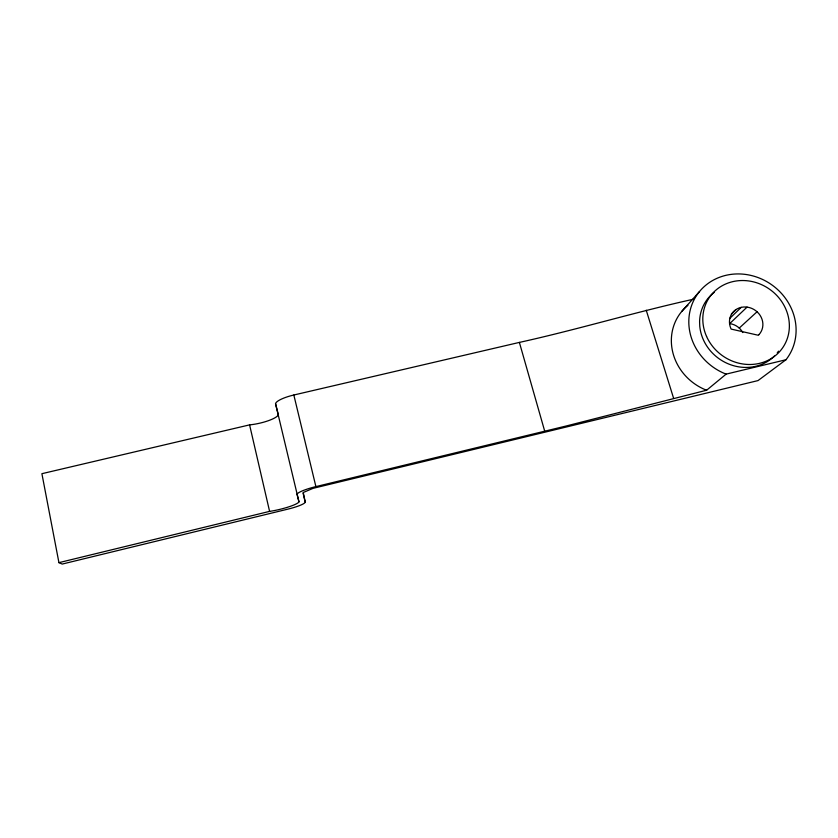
<?xml version="1.0" encoding="UTF-8"?>
<svg xmlns="http://www.w3.org/2000/svg" width="838" height="838" viewBox="0 0 838 838"><rect width="100%" height="100%" fill="white"/><g stroke="black" fill="none" stroke-linecap="round" stroke-linejoin="round"><path stroke-width="1.26" d="M681.671 311.537L699.552 291.477M731.323 314.093L736.015 309.547M729.531 318.629L741.232 307.357M747.056 307.117L729.699 323.604A16.414 15.115 35.2 0 1 742.793 332.56M739.252 328.067L757.049 311.778M693.288 299.26C634.953 312.165 577.728 329.533 519.382 342.407L293.834 395.012A19.609 4.724 -13.3 0 0 275.545 403.707L278.321 414.737A20.363 4.714 -12.9 0 1 249.588 424.876L41.9 473.69L58.932 562.644L269.595 511.379A20.688 3.268 -13.5 0 0 298.977 501.889L297.008 494.252A19.944 3.279 -13.8 0 1 315.895 486.606L566.048 426.029L706.633 390.215L726.148 374.115L785.96 359.753A55.088 50.531 34.8 0 0 769.294 283.16A55.088 50.531 34.8 0 0 693.539 300.852A55.088 50.531 34.8 0 0 725.478 373.884L726.148 374.115M785.96 359.753L758.023 380.588L313.087 488.334L303.262 492.493L305.189 501.993A18.467 2.881 -13.6 0 1 288.167 509.064L62.222 564.068L58.932 562.644M706.633 390.215L705.994 390.005A52.26 48.206 35.2 0 1 687.914 305.336M646.234 310.228L673.584 398.218M519.382 342.407L544.721 431.214M293.834 395.012L315.895 486.606M303.063 493.1L305.189 501.993M275.545 403.707L298.977 501.889M249.588 424.876L269.595 511.379M778.512 351.164A44.058 40.413 34.8 0 1 777.235 352.861M774.406 356.035A44.058 40.413 34.8 0 1 728.955 364.121A44.058 40.413 34.8 0 1 699.761 326.192L699.594 321.823A44.058 40.413 34.8 0 1 714.186 292.378M758.914 334.655L758.317 335.263L731.134 329.083L730.746 328.203A17.169 15.733 34.8 0 1 737.388 308.74A17.169 15.733 34.8 0 1 758.851 313.653A17.169 15.733 34.8 0 1 758.914 334.655M706.581 336.488A44.466 40.748 34.8 0 0 781.163 349.813A44.466 40.748 34.8 0 0 750.513 281.233A44.466 40.748 34.8 0 0 706.581 336.488"/></g></svg>
